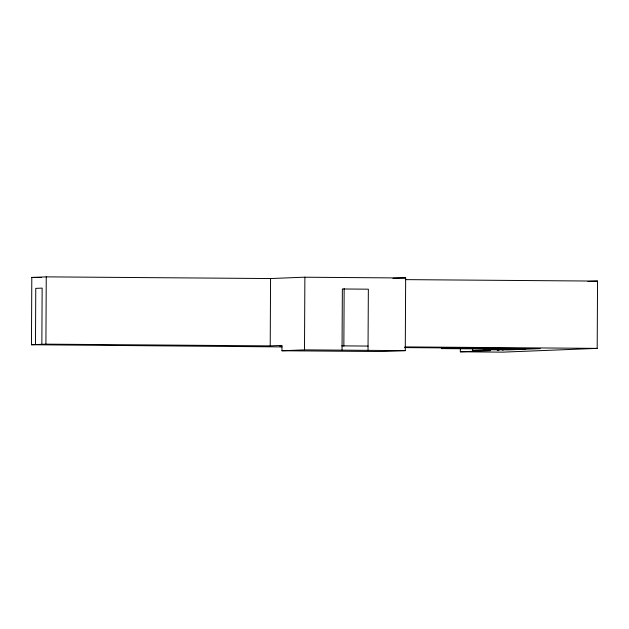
<?xml version="1.0" encoding="UTF-8"?>
<svg xmlns="http://www.w3.org/2000/svg" width="629" height="629" viewBox="0 0 629 629"><rect width="100%" height="100%" fill="white"/><g stroke="black" fill="none" stroke-linecap="round" stroke-linejoin="round"><path stroke-width="0.94" d="M31.45 344.731L31.804 277.436L46.255 276.862L270.572 278.545L304.876 277.177L304.499 349.866L281.973 350.762L282.004 345.407L270.218 345.871L45.909 344.149L31.45 344.731L281.949 346.909M35.476 344.566L35.767 288.365L42.143 288.113L41.852 344.315M45.909 344.149L46.255 276.862M270.218 345.871L270.572 278.545M280.109 345.871L280.109 346.697M342.042 350.149L342.365 288.978L368.35 289.183L368.028 350.353M343.851 346.147L344.157 288.617M281.973 350.762L382.754 351.532L405.28 350.636L405.658 277.829L392.921 278.332M405.335 279.622L597.55 281.092L597.196 348.38L502.823 352.138L460.334 351.808L460.349 347.908M460.334 351.808L490.596 350.605L472.678 350.471L472.694 348.521M485.116 350.046L483.347 350.054L485.124 350.031M497.57 350.125L499.009 350.133L497.232 350.156M502.264 349.96L503.365 349.976M489.504 349.873L488.057 349.866M587.911 281.478L597.55 281.092M456.544 347.986L441.448 348.592L525.144 349.229M472.678 350.471L490.659 349.755L508.578 349.889L540.248 348.631L404.581 347.593M304.876 277.224L405.658 277.994M31.804 277.436L41.616 277.515M341.689 345.864L368.107 346.068M404.982 346.909L597.196 348.38M304.499 349.866L405.28 350.636"/></g></svg>
